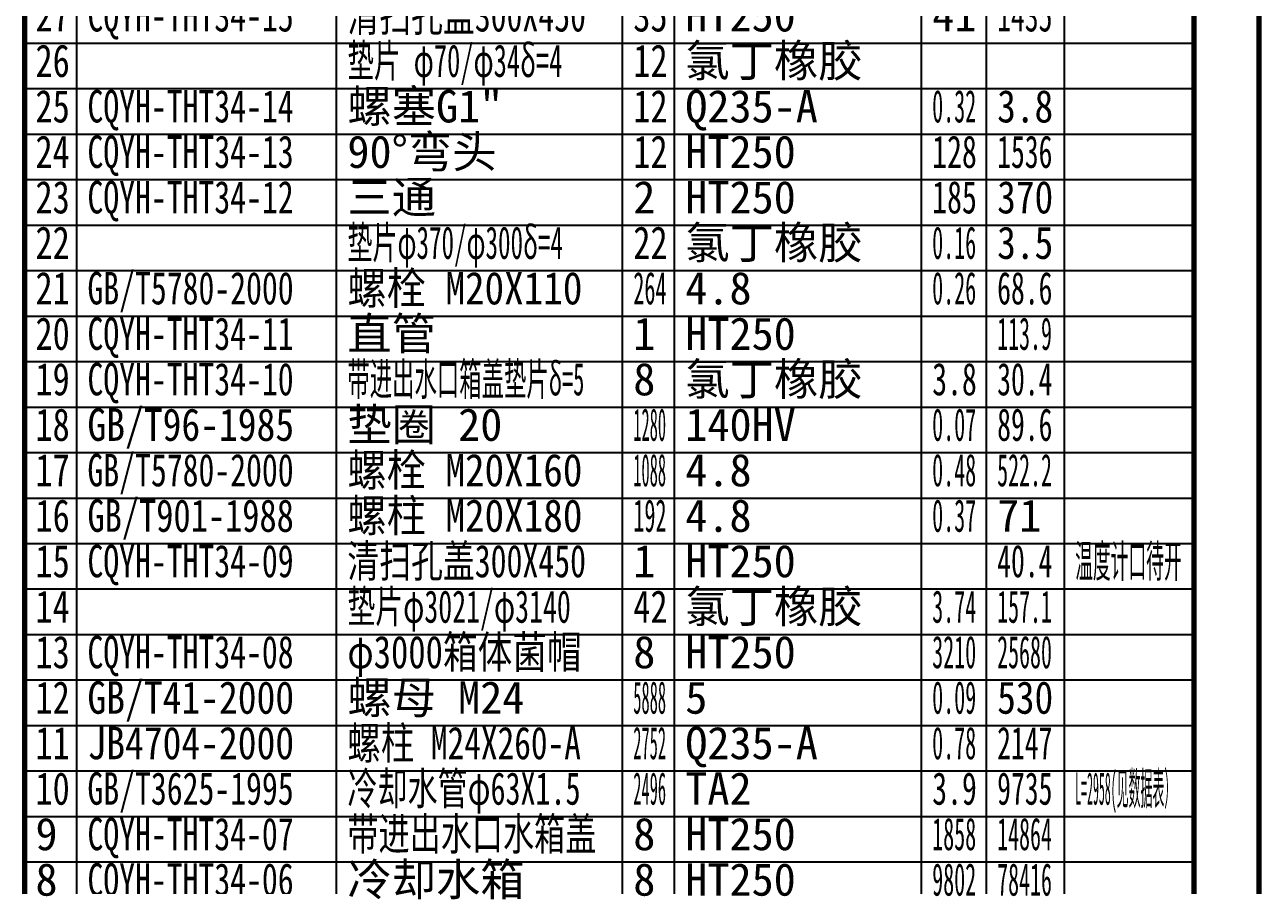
# Model space of a CAD drawing. Header units: millimetres. Extents: x -12040 to 11740, y -16820 to 16820.
# Drawn here: x 7940 to 11740, y -14171 to -11522 of the extents above; entities that cross this region are included whole.
import ezdxf

# ---------------------------------------------------------------- set-up
doc = ezdxf.new("R2010")
doc.units = ezdxf.units.MM
doc.layers.add('CAXA0', color=7, linetype='Continuous', lineweight=70)
doc.layers.add('CAXA3', color=7, linetype='Continuous', lineweight=25)
doc.styles.add('TextStyle10', font='SIMFANG.TTF', dxfattribs={"width": 0.77516})
doc.styles.add('TextStyle11', font='SIMFANG.TTF', dxfattribs={"width": 0.497721})
doc.styles.add('TextStyle12', font='SIMFANG.TTF', dxfattribs={"width": 0.850064})
doc.styles.add('TextStyle13', font='SIMFANG.TTF', dxfattribs={"width": 0.370752})
doc.styles.add('TextStyle14', font='SIMFANG.TTF', dxfattribs={"width": 0.702161})
doc.styles.add('TextStyle15', font='SIMFANG.TTF', dxfattribs={"width": 0.678788})
doc.styles.add('TextStyle16', font='SIMFANG.TTF', dxfattribs={"width": 0.268545})
doc.styles.add('TextStyle17', font='SIMFANG.TTF', dxfattribs={"width": 0.754238})
doc.styles.add('TextStyle18', font='SIMFANG.TTF', dxfattribs={"width": 0.783206})
doc.styles.add('TextStyle19', font='SIMFANG.TTF', dxfattribs={"width": 0.629816})
doc.styles.add('TextStyle20', font='SIMFANG.TTF', dxfattribs={"width": 0.718724})
doc.styles.add('TextStyle21', font='SIMFANG.TTF', dxfattribs={"width": 0.400722})
doc.styles.add('TextStyle22', font='SIMFANG.TTF', dxfattribs={"width": 0.778229})
doc.styles.add('TextStyle23', font='SIMFANG.TTF', dxfattribs={"width": 0.885402})
doc.styles.add('TextStyle24', font='SIMFANG.TTF', dxfattribs={"width": 0.501595})
doc.styles.add('TextStyle25', font='SIMFANG.TTF', dxfattribs={"width": 0.504868})
doc.styles.add('TextStyle26', font='SIMFANG.TTF', dxfattribs={"width": 0.565665})
doc.styles.add('TextStyle27', font='SIMFANG.TTF', dxfattribs={"width": 0.598937})
doc.styles.add('TextStyle4', font='SIMFANG.TTF', dxfattribs={"width": 0.717589})
doc.styles.add('TextStyle5', font='SIMFANG.TTF', dxfattribs={"width": 0.624691})
doc.styles.add('TextStyle6', font='SIMFANG.TTF', dxfattribs={"width": 0.49545})
doc.styles.add('TextStyle7', font='SIMFANG.TTF', dxfattribs={"width": 0.673374})
doc.styles.add('TextStyle8', font='SIMFANG.TTF', dxfattribs={"width": 0.845153})
doc.styles.add('UserTxtStyle9', font='SIMFANG.TTF')

# ---------------------------------------------------------------- blocks, each defined once
blk = doc.blocks.new('CAXBLOCK2', base_point=(11540, -16620))
at = {"layer": 'CAXA0'}
blk.add_line((11740, -16820), (11740, 16820), dxfattribs=at)
at = {"layer": 'CAXA3', "linetype": 'Continuous', "lineweight": 25}
blk.add_line((11540, -16620), (11540, 16620), dxfattribs=at)
blk = doc.blocks.new('CAXBLOCK501', base_point=(7940, -14240))
at = {"layer": 'CAXA0', "color": 0, "linetype": 'Continuous', "lineweight": 25}
for p, q in [((11540, -14100), (7940, -14100)), ((8100, -14240), (8100, -14100)), ((8900, -14240), (8900, -14100)), ((9780, -14240), (9780, -14100)), ((9940, -14240), (9940, -14100)), ((10700, -14240), (10700, -14100)), ((10900, -14240), (10900, -14100)), ((11140, -14240), (11140, -14100)), ((11540, -14240), (7940, -14240))]:
    blk.add_line(p, q, dxfattribs=at)
at = {"layer": 'CAXA0', "color": 0, "linetype": 'Continuous', "lineweight": 70}
for p, q in [((7940, -14240), (7940, -14100)), ((11540, -14240), (11540, -14100))]:
    blk.add_line(p, q, dxfattribs=at)
at = {"layer": 'CAXA0', "color": 0, "linetype": 'Continuous', "lineweight": 25, "char_height": 100, "attachment_point": 1}
for s, insert, style in [('\\fFangSong_GB2312|b0|i0|p34;冷却水箱', (8933.2, -14103), 'UserTxtStyle9'), ('\\fFangSong_GB2312|b0|i0|p34;8', (7973.2, -14103), 'UserTxtStyle9'), ('\\fFangSong_GB2312|b0|i0|p34;CQYH-THT34-06', (8133.2, -14103), 'TextStyle4'), ('\\fFangSong_GB2312|b0|i0|p34;8', (9813.2, -14103), 'UserTxtStyle9'), ('\\fFangSong_GB2312|b0|i0|p34;HT250', (9973.2, -14103), 'UserTxtStyle9'), ('\\fFangSong_GB2312|b0|i0|p34;9802', (10733.2, -14103), 'TextStyle11'), ('\\fFangSong_GB2312|b0|i0|p34;78416', (10933.2, -14103), 'TextStyle6')]:
    blk.add_mtext(s, dxfattribs=dict(at, insert=insert, style=style))
blk = doc.blocks.new('CAXBLOCK502', base_point=(7940, -14100))
at = {"layer": 'CAXA0', "color": 0, "linetype": 'Continuous', "lineweight": 25}
for p, q in [((11540, -13960), (7940, -13960)), ((8100, -14100), (8100, -13960)), ((8900, -14100), (8900, -13960)), ((9780, -14100), (9780, -13960)), ((9940, -14100), (9940, -13960)), ((10700, -14100), (10700, -13960)), ((10900, -14100), (10900, -13960)), ((11140, -14100), (11140, -13960)), ((11540, -14100), (7940, -14100))]:
    blk.add_line(p, q, dxfattribs=at)
at = {"layer": 'CAXA0', "color": 0, "linetype": 'Continuous', "lineweight": 70}
for p, q in [((7940, -14100), (7940, -13960)), ((11540, -14100), (11540, -13960))]:
    blk.add_line(p, q, dxfattribs=at)
at = {"layer": 'CAXA0', "color": 0, "linetype": 'Continuous', "lineweight": 25, "char_height": 100, "attachment_point": 1}
for s, insert, style in [('\\fFangSong_GB2312|b0|i0|p34;9', (7973.2, -13963), 'UserTxtStyle9'), ('\\fFangSong_GB2312|b0|i0|p34;CQYH-THT34-07', (8133.2, -13963), 'TextStyle4'), ('\\fFangSong_GB2312|b0|i0|p34;带进出水口水箱盖', (8933.2, -13963), 'TextStyle14'), ('\\fFangSong_GB2312|b0|i0|p34;8', (9813.2, -13963), 'UserTxtStyle9'), ('\\fFangSong_GB2312|b0|i0|p34;HT250', (9973.2, -13963), 'UserTxtStyle9'), ('\\fFangSong_GB2312|b0|i0|p34;1858', (10733.2, -13963), 'TextStyle11'), ('\\fFangSong_GB2312|b0|i0|p34;14864', (10933.2, -13963), 'TextStyle6')]:
    blk.add_mtext(s, dxfattribs=dict(at, insert=insert, style=style))
blk = doc.blocks.new('CAXBLOCK503', base_point=(7940, -13960))
at = {"layer": 'CAXA0', "color": 0, "linetype": 'Continuous', "lineweight": 25}
for p, q in [((11540, -13820), (7940, -13820)), ((8100, -13960), (8100, -13820)), ((8900, -13960), (8900, -13820)), ((9780, -13960), (9780, -13820)), ((9940, -13960), (9940, -13820)), ((10700, -13960), (10700, -13820)), ((10900, -13960), (10900, -13820)), ((11140, -13960), (11140, -13820)), ((11540, -13960), (7940, -13960))]:
    blk.add_line(p, q, dxfattribs=at)
at = {"layer": 'CAXA0', "color": 0, "linetype": 'Continuous', "lineweight": 70}
for p, q in [((7940, -13960), (7940, -13820)), ((11540, -13960), (11540, -13820))]:
    blk.add_line(p, q, dxfattribs=at)
at = {"layer": 'CAXA0', "color": 0, "linetype": 'Continuous', "lineweight": 25, "char_height": 100, "attachment_point": 1}
for s, insert, style in [('\\fFangSong_GB2312|b0|i0|p34;10', (7973.2, -13823), 'TextStyle10'), ('\\fFangSong_GB2312|b0|i0|p34;GB/T3625-1995', (8133.2, -13823), 'TextStyle4'), ('\\fFangSong_GB2312|b0|i0|p34;冷却水管φ63X1.5', (8933.2, -13823), 'TextStyle15'), ('\\fFangSong_GB2312|b0|i0|p34;2496', (9813.2, -13823), 'TextStyle13'), ('\\fFangSong_GB2312|b0|i0|p34;TA2', (9973.2, -13823), 'UserTxtStyle9'), ('\\fFangSong_GB2312|b0|i0|p34;3.9', (10733.2, -13823), 'TextStyle7'), ('\\fFangSong_GB2312|b0|i0|p34;9735', (10933.2, -13823), 'TextStyle5'), ('\\fFangSong_GB2312|b0|i0|p34;L=2958(见数据表）', (11173.2, -13823), 'TextStyle16')]:
    blk.add_mtext(s, dxfattribs=dict(at, insert=insert, style=style))
blk = doc.blocks.new('CAXBLOCK504', base_point=(7940, -13820))
at = {"layer": 'CAXA0', "color": 0, "linetype": 'Continuous', "lineweight": 25}
for p, q in [((11540, -13680), (7940, -13680)), ((8100, -13820), (8100, -13680)), ((8900, -13820), (8900, -13680)), ((9780, -13820), (9780, -13680)), ((9940, -13820), (9940, -13680)), ((10700, -13820), (10700, -13680)), ((10900, -13820), (10900, -13680)), ((11140, -13820), (11140, -13680)), ((11540, -13820), (7940, -13820))]:
    blk.add_line(p, q, dxfattribs=at)
at = {"layer": 'CAXA0', "color": 0, "linetype": 'Continuous', "lineweight": 70}
for p, q in [((7940, -13820), (7940, -13680)), ((11540, -13820), (11540, -13680))]:
    blk.add_line(p, q, dxfattribs=at)
at = {"layer": 'CAXA0', "color": 0, "linetype": 'Continuous', "lineweight": 25, "char_height": 100, "attachment_point": 1}
for s, insert, style in [('\\fFangSong_GB2312|b0|i0|p34;螺柱 M24X260-A', (8933.2, -13683), 'TextStyle17'), ('\\fFangSong_GB2312|b0|i0|p34;11', (7973.2, -13683), 'TextStyle10'), ('\\fFangSong_GB2312|b0|i0|p34;JB4704-2000', (8133.2, -13683), 'TextStyle12'), ('\\fFangSong_GB2312|b0|i0|p34;2752', (9813.2, -13683), 'TextStyle13'), ('\\fFangSong_GB2312|b0|i0|p34;Q235-A', (9973.2, -13683), 'UserTxtStyle9'), ('\\fFangSong_GB2312|b0|i0|p34;0.78', (10733.2, -13683), 'TextStyle11'), ('\\fFangSong_GB2312|b0|i0|p34;2147', (10933.2, -13683), 'TextStyle5')]:
    blk.add_mtext(s, dxfattribs=dict(at, insert=insert, style=style))
blk = doc.blocks.new('CAXBLOCK505', base_point=(7940, -13680))
at = {"layer": 'CAXA0', "color": 0, "linetype": 'Continuous', "lineweight": 25}
for p, q in [((11540, -13540), (7940, -13540)), ((8100, -13680), (8100, -13540)), ((8900, -13680), (8900, -13540)), ((9780, -13680), (9780, -13540)), ((9940, -13680), (9940, -13540)), ((10700, -13680), (10700, -13540)), ((10900, -13680), (10900, -13540)), ((11140, -13680), (11140, -13540)), ((11540, -13680), (7940, -13680))]:
    blk.add_line(p, q, dxfattribs=at)
at = {"layer": 'CAXA0', "color": 0, "linetype": 'Continuous', "lineweight": 70}
for p, q in [((7940, -13680), (7940, -13540)), ((11540, -13680), (11540, -13540))]:
    blk.add_line(p, q, dxfattribs=at)
at = {"layer": 'CAXA0', "color": 0, "linetype": 'Continuous', "lineweight": 25, "char_height": 100, "attachment_point": 1}
for s, insert, style in [('\\fFangSong_GB2312|b0|i0|p34;12', (7973.2, -13543), 'TextStyle10'), ('\\fFangSong_GB2312|b0|i0|p34;GB/T41-2000', (8133.2, -13543), 'TextStyle12'), ('\\fFangSong_GB2312|b0|i0|p34;螺母 M24', (8933.2, -13543), 'UserTxtStyle9'), ('\\fFangSong_GB2312|b0|i0|p34;5888', (9813.2, -13543), 'TextStyle13'), ('\\fFangSong_GB2312|b0|i0|p34;5', (9973.2, -13543), 'UserTxtStyle9'), ('\\fFangSong_GB2312|b0|i0|p34;0.09', (10733.2, -13543), 'TextStyle11'), ('\\fFangSong_GB2312|b0|i0|p34;530', (10933.2, -13543), 'TextStyle8')]:
    blk.add_mtext(s, dxfattribs=dict(at, insert=insert, style=style))
blk = doc.blocks.new('CAXBLOCK506', base_point=(7940, -13540))
at = {"layer": 'CAXA0', "color": 0, "linetype": 'Continuous', "lineweight": 25}
for p, q in [((11540, -13400), (7940, -13400)), ((8100, -13540), (8100, -13400)), ((8900, -13540), (8900, -13400)), ((9780, -13540), (9780, -13400)), ((9940, -13540), (9940, -13400)), ((10700, -13540), (10700, -13400)), ((10900, -13540), (10900, -13400)), ((11140, -13540), (11140, -13400)), ((11540, -13540), (7940, -13540))]:
    blk.add_line(p, q, dxfattribs=at)
at = {"layer": 'CAXA0', "color": 0, "linetype": 'Continuous', "lineweight": 70}
for p, q in [((7940, -13540), (7940, -13400)), ((11540, -13540), (11540, -13400))]:
    blk.add_line(p, q, dxfattribs=at)
at = {"layer": 'CAXA0', "color": 0, "linetype": 'Continuous', "lineweight": 25, "char_height": 100, "attachment_point": 1}
for s, insert, style in [('\\fFangSong_GB2312|b0|i0|p34;13', (7973.2, -13403), 'TextStyle10'), ('\\fFangSong_GB2312|b0|i0|p34;CQYH-THT34-08', (8133.2, -13403), 'TextStyle4'), ('\\fFangSong_GB2312|b0|i0|p34;φ3000箱体菌帽', (8933.2, -13403), 'TextStyle18'), ('\\fFangSong_GB2312|b0|i0|p34;8', (9813.2, -13403), 'UserTxtStyle9'), ('\\fFangSong_GB2312|b0|i0|p34;HT250', (9973.2, -13403), 'UserTxtStyle9'), ('\\fFangSong_GB2312|b0|i0|p34;3210', (10733.2, -13403), 'TextStyle11'), ('\\fFangSong_GB2312|b0|i0|p34;25680', (10933.2, -13403), 'TextStyle6')]:
    blk.add_mtext(s, dxfattribs=dict(at, insert=insert, style=style))
blk = doc.blocks.new('CAXBLOCK507', base_point=(7940, -13400))
at = {"layer": 'CAXA0', "color": 0, "linetype": 'Continuous', "lineweight": 25}
for p, q in [((11540, -13260), (7940, -13260)), ((8100, -13400), (8100, -13260)), ((8900, -13400), (8900, -13260)), ((9780, -13400), (9780, -13260)), ((9940, -13400), (9940, -13260)), ((10700, -13400), (10700, -13260)), ((10900, -13400), (10900, -13260)), ((11140, -13400), (11140, -13260)), ((11540, -13400), (7940, -13400))]:
    blk.add_line(p, q, dxfattribs=at)
at = {"layer": 'CAXA0', "color": 0, "linetype": 'Continuous', "lineweight": 70}
for p, q in [((7940, -13400), (7940, -13260)), ((11540, -13400), (11540, -13260))]:
    blk.add_line(p, q, dxfattribs=at)
at = {"layer": 'CAXA0', "color": 0, "linetype": 'Continuous', "lineweight": 25, "char_height": 100, "attachment_point": 1}
for s, insert, style in [('\\fFangSong_GB2312|b0|i0|p34;垫片φ3021/φ3140', (8933.2, -13263), 'TextStyle19'), ('\\fFangSong_GB2312|b0|i0|p34;氯丁橡胶', (9973.2, -13263), 'UserTxtStyle9'), ('\\fFangSong_GB2312|b0|i0|p34;14', (7973.2, -13263), 'TextStyle10'), ('\\fFangSong_GB2312|b0|i0|p34;42', (9813.2, -13263), 'TextStyle10'), ('\\fFangSong_GB2312|b0|i0|p34;3.74', (10733.2, -13263), 'TextStyle11'), ('\\fFangSong_GB2312|b0|i0|p34;157.1', (10933.2, -13263), 'TextStyle6')]:
    blk.add_mtext(s, dxfattribs=dict(at, insert=insert, style=style))
blk = doc.blocks.new('CAXBLOCK508', base_point=(7940, -13260))
at = {"layer": 'CAXA0', "color": 0, "linetype": 'Continuous', "lineweight": 25}
for p, q in [((11540, -13120), (7940, -13120)), ((8100, -13260), (8100, -13120)), ((8900, -13260), (8900, -13120)), ((9780, -13260), (9780, -13120)), ((9940, -13260), (9940, -13120)), ((10700, -13260), (10700, -13120)), ((10900, -13260), (10900, -13120)), ((11140, -13260), (11140, -13120)), ((11540, -13260), (7940, -13260))]:
    blk.add_line(p, q, dxfattribs=at)
at = {"layer": 'CAXA0', "color": 0, "linetype": 'Continuous', "lineweight": 70}
for p, q in [((7940, -13260), (7940, -13120)), ((11540, -13260), (11540, -13120))]:
    blk.add_line(p, q, dxfattribs=at)
at = {"layer": 'CAXA0', "color": 0, "linetype": 'Continuous', "lineweight": 25, "char_height": 100, "attachment_point": 1}
for s, insert, style in [('\\fFangSong_GB2312|b0|i0|p34;清扫孔盖300X450', (8933.2, -13123), 'TextStyle20'), ('\\fFangSong_GB2312|b0|i0|p34;温度计口待开', (11173.2, -13123), 'TextStyle21'), ('\\fFangSong_GB2312|b0|i0|p34;15', (7973.2, -13123), 'TextStyle10'), ('\\fFangSong_GB2312|b0|i0|p34;CQYH-THT34-09', (8133.2, -13123), 'TextStyle4'), ('\\fFangSong_GB2312|b0|i0|p34;1', (9813.2, -13123), 'UserTxtStyle9'), ('\\fFangSong_GB2312|b0|i0|p34;HT250', (9973.2, -13123), 'UserTxtStyle9'), ('\\fFangSong_GB2312|b0|i0|p34;40.4', (10933.2, -13123), 'TextStyle5')]:
    blk.add_mtext(s, dxfattribs=dict(at, insert=insert, style=style))
blk = doc.blocks.new('CAXBLOCK509', base_point=(7940, -13120))
at = {"layer": 'CAXA0', "color": 0, "linetype": 'Continuous', "lineweight": 25}
for p, q in [((11540, -12980), (7940, -12980)), ((8100, -13120), (8100, -12980)), ((8900, -13120), (8900, -12980)), ((9780, -13120), (9780, -12980)), ((9940, -13120), (9940, -12980)), ((10700, -13120), (10700, -12980)), ((10900, -13120), (10900, -12980)), ((11140, -13120), (11140, -12980)), ((11540, -13120), (7940, -13120))]:
    blk.add_line(p, q, dxfattribs=at)
at = {"layer": 'CAXA0', "color": 0, "linetype": 'Continuous', "lineweight": 70}
for p, q in [((7940, -13120), (7940, -12980)), ((11540, -13120), (11540, -12980))]:
    blk.add_line(p, q, dxfattribs=at)
at = {"layer": 'CAXA0', "color": 0, "linetype": 'Continuous', "lineweight": 25, "char_height": 100, "attachment_point": 1}
for s, insert, style in [('\\fFangSong_GB2312|b0|i0|p34;16', (7973.2, -12983), 'TextStyle10'), ('\\fFangSong_GB2312|b0|i0|p34;GB/T901-1988', (8133.2, -12983), 'TextStyle22'), ('\\fFangSong_GB2312|b0|i0|p34;螺柱 M20X180', (8933.2, -12983), 'TextStyle23'), ('\\fFangSong_GB2312|b0|i0|p34;192', (9813.2, -12983), 'TextStyle24'), ('\\fFangSong_GB2312|b0|i0|p34;4.8', (9973.2, -12983), 'UserTxtStyle9'), ('\\fFangSong_GB2312|b0|i0|p34;0.37', (10733.2, -12983), 'TextStyle11'), ('\\fFangSong_GB2312|b0|i0|p34;71', (10933.2, -12983), 'UserTxtStyle9')]:
    blk.add_mtext(s, dxfattribs=dict(at, insert=insert, style=style))
blk = doc.blocks.new('CAXBLOCK510', base_point=(7940, -12980))
at = {"layer": 'CAXA0', "color": 0, "linetype": 'Continuous', "lineweight": 25}
for p, q in [((11540, -12840), (7940, -12840)), ((8100, -12980), (8100, -12840)), ((8900, -12980), (8900, -12840)), ((9780, -12980), (9780, -12840)), ((9940, -12980), (9940, -12840)), ((10700, -12980), (10700, -12840)), ((10900, -12980), (10900, -12840)), ((11140, -12980), (11140, -12840)), ((11540, -12980), (7940, -12980))]:
    blk.add_line(p, q, dxfattribs=at)
at = {"layer": 'CAXA0', "color": 0, "linetype": 'Continuous', "lineweight": 70}
for p, q in [((7940, -12980), (7940, -12840)), ((11540, -12980), (11540, -12840))]:
    blk.add_line(p, q, dxfattribs=at)
at = {"layer": 'CAXA0', "color": 0, "linetype": 'Continuous', "lineweight": 25, "char_height": 100, "attachment_point": 1}
for s, insert, style in [('\\fFangSong_GB2312|b0|i0|p34;GB/T5780-2000', (8133.2, -12843), 'TextStyle4'), ('\\fFangSong_GB2312|b0|i0|p34;螺栓 M20X160', (8933.2, -12843), 'TextStyle23'), ('\\fFangSong_GB2312|b0|i0|p34;17', (7973.2, -12843), 'TextStyle10'), ('\\fFangSong_GB2312|b0|i0|p34;1088', (9813.2, -12843), 'TextStyle13'), ('\\fFangSong_GB2312|b0|i0|p34;4.8', (9973.2, -12843), 'UserTxtStyle9'), ('\\fFangSong_GB2312|b0|i0|p34;0.48', (10733.2, -12843), 'TextStyle11'), ('\\fFangSong_GB2312|b0|i0|p34;522.2', (10933.2, -12843), 'TextStyle6')]:
    blk.add_mtext(s, dxfattribs=dict(at, insert=insert, style=style))
blk = doc.blocks.new('CAXBLOCK511', base_point=(7940, -12840))
at = {"layer": 'CAXA0', "color": 0, "linetype": 'Continuous', "lineweight": 25}
for p, q in [((11540, -12700), (7940, -12700)), ((8100, -12840), (8100, -12700)), ((8900, -12840), (8900, -12700)), ((9780, -12840), (9780, -12700)), ((9940, -12840), (9940, -12700)), ((10700, -12840), (10700, -12700)), ((10900, -12840), (10900, -12700)), ((11140, -12840), (11140, -12700)), ((11540, -12840), (7940, -12840))]:
    blk.add_line(p, q, dxfattribs=at)
at = {"layer": 'CAXA0', "color": 0, "linetype": 'Continuous', "lineweight": 70}
for p, q in [((7940, -12840), (7940, -12700)), ((11540, -12840), (11540, -12700))]:
    blk.add_line(p, q, dxfattribs=at)
at = {"layer": 'CAXA0', "color": 0, "linetype": 'Continuous', "lineweight": 25, "char_height": 100, "attachment_point": 1}
for s, insert, style in [('\\fFangSong_GB2312|b0|i0|p34;垫圈 20', (8933.2, -12703), 'UserTxtStyle9'), ('\\fFangSong_GB2312|b0|i0|p34;18', (7973.2, -12703), 'TextStyle10'), ('\\fFangSong_GB2312|b0|i0|p34;GB/T96-1985', (8133.2, -12703), 'TextStyle12'), ('\\fFangSong_GB2312|b0|i0|p34;1280', (9813.2, -12703), 'TextStyle13'), ('\\fFangSong_GB2312|b0|i0|p34;140HV', (9973.2, -12703), 'UserTxtStyle9'), ('\\fFangSong_GB2312|b0|i0|p34;0.07', (10733.2, -12703), 'TextStyle11'), ('\\fFangSong_GB2312|b0|i0|p34;89.6', (10933.2, -12703), 'TextStyle5')]:
    blk.add_mtext(s, dxfattribs=dict(at, insert=insert, style=style))
blk = doc.blocks.new('CAXBLOCK512', base_point=(7940, -12700))
at = {"layer": 'CAXA0', "color": 0, "linetype": 'Continuous', "lineweight": 25}
for p, q in [((11540, -12560), (7940, -12560)), ((8100, -12700), (8100, -12560)), ((8900, -12700), (8900, -12560)), ((9780, -12700), (9780, -12560)), ((9940, -12700), (9940, -12560)), ((10700, -12700), (10700, -12560)), ((10900, -12700), (10900, -12560)), ((11140, -12700), (11140, -12560)), ((11540, -12700), (7940, -12700))]:
    blk.add_line(p, q, dxfattribs=at)
at = {"layer": 'CAXA0', "color": 0, "linetype": 'Continuous', "lineweight": 70}
for p, q in [((7940, -12700), (7940, -12560)), ((11540, -12700), (11540, -12560))]:
    blk.add_line(p, q, dxfattribs=at)
at = {"layer": 'CAXA0', "color": 0, "linetype": 'Continuous', "lineweight": 25, "char_height": 100, "attachment_point": 1}
for s, insert, style in [('\\fFangSong_GB2312|b0|i0|p34;19', (7973.2, -12563), 'TextStyle10'), ('\\fFangSong_GB2312|b0|i0|p34;CQYH-THT34-10', (8133.2, -12563), 'TextStyle4'), ('\\fFangSong_GB2312|b0|i0|p34;带进出水口箱盖垫片δ=5', (8933.2, -12563), 'TextStyle25'), ('\\fFangSong_GB2312|b0|i0|p34;8', (9813.2, -12563), 'UserTxtStyle9'), ('\\fFangSong_GB2312|b0|i0|p34;氯丁橡胶', (9973.2, -12563), 'UserTxtStyle9'), ('\\fFangSong_GB2312|b0|i0|p34;3.8', (10733.2, -12563), 'TextStyle7'), ('\\fFangSong_GB2312|b0|i0|p34;30.4', (10933.2, -12563), 'TextStyle5')]:
    blk.add_mtext(s, dxfattribs=dict(at, insert=insert, style=style))
blk = doc.blocks.new('CAXBLOCK513', base_point=(7940, -12560))
at = {"layer": 'CAXA0', "color": 0, "linetype": 'Continuous', "lineweight": 25}
for p, q in [((11540, -12420), (7940, -12420)), ((8100, -12560), (8100, -12420)), ((8900, -12560), (8900, -12420)), ((9780, -12560), (9780, -12420)), ((9940, -12560), (9940, -12420)), ((10700, -12560), (10700, -12420)), ((10900, -12560), (10900, -12420)), ((11140, -12560), (11140, -12420)), ((11540, -12560), (7940, -12560))]:
    blk.add_line(p, q, dxfattribs=at)
at = {"layer": 'CAXA0', "color": 0, "linetype": 'Continuous', "lineweight": 70}
for p, q in [((7940, -12560), (7940, -12420)), ((11540, -12560), (11540, -12420))]:
    blk.add_line(p, q, dxfattribs=at)
at = {"layer": 'CAXA0', "color": 0, "linetype": 'Continuous', "lineweight": 25, "char_height": 100, "attachment_point": 1}
for s, insert, style in [('\\fFangSong_GB2312|b0|i0|p34;20', (7973.2, -12423), 'TextStyle10'), ('\\fFangSong_GB2312|b0|i0|p34;CQYH-THT34-11', (8133.2, -12423), 'TextStyle4'), ('\\fFangSong_GB2312|b0|i0|p34;直管', (8933.2, -12423), 'UserTxtStyle9'), ('\\fFangSong_GB2312|b0|i0|p34;1', (9813.2, -12423), 'UserTxtStyle9'), ('\\fFangSong_GB2312|b0|i0|p34;HT250', (9973.2, -12423), 'UserTxtStyle9'), ('\\fFangSong_GB2312|b0|i0|p34;113.9', (10933.2, -12423), 'TextStyle6')]:
    blk.add_mtext(s, dxfattribs=dict(at, insert=insert, style=style))
blk = doc.blocks.new('CAXBLOCK514', base_point=(7940, -12420))
at = {"layer": 'CAXA0', "color": 0, "linetype": 'Continuous', "lineweight": 25}
for p, q in [((11540, -12280), (7940, -12280)), ((8100, -12420), (8100, -12280)), ((8900, -12420), (8900, -12280)), ((9780, -12420), (9780, -12280)), ((9940, -12420), (9940, -12280)), ((10700, -12420), (10700, -12280)), ((10900, -12420), (10900, -12280)), ((11140, -12420), (11140, -12280)), ((11540, -12420), (7940, -12420))]:
    blk.add_line(p, q, dxfattribs=at)
at = {"layer": 'CAXA0', "color": 0, "linetype": 'Continuous', "lineweight": 70}
for p, q in [((7940, -12420), (7940, -12280)), ((11540, -12420), (11540, -12280))]:
    blk.add_line(p, q, dxfattribs=at)
at = {"layer": 'CAXA0', "color": 0, "linetype": 'Continuous', "lineweight": 25, "char_height": 100, "attachment_point": 1}
for s, insert, style in [('\\fFangSong_GB2312|b0|i0|p34;螺栓 M20X110', (8933.2, -12283), 'TextStyle23'), ('\\fFangSong_GB2312|b0|i0|p34;21', (7973.2, -12283), 'TextStyle10'), ('\\fFangSong_GB2312|b0|i0|p34;GB/T5780-2000', (8133.2, -12283), 'TextStyle4'), ('\\fFangSong_GB2312|b0|i0|p34;264', (9813.2, -12283), 'TextStyle24'), ('\\fFangSong_GB2312|b0|i0|p34;4.8', (9973.2, -12283), 'UserTxtStyle9'), ('\\fFangSong_GB2312|b0|i0|p34;0.26', (10733.2, -12283), 'TextStyle11'), ('\\fFangSong_GB2312|b0|i0|p34;68.6', (10933.2, -12283), 'TextStyle5')]:
    blk.add_mtext(s, dxfattribs=dict(at, insert=insert, style=style))
blk = doc.blocks.new('CAXBLOCK515', base_point=(7940, -12280))
at = {"layer": 'CAXA0', "color": 0, "linetype": 'Continuous', "lineweight": 25}
for p, q in [((11540, -12140), (7940, -12140)), ((8100, -12280), (8100, -12140)), ((8900, -12280), (8900, -12140)), ((9780, -12280), (9780, -12140)), ((9940, -12280), (9940, -12140)), ((10700, -12280), (10700, -12140)), ((10900, -12280), (10900, -12140)), ((11140, -12280), (11140, -12140)), ((11540, -12280), (7940, -12280))]:
    blk.add_line(p, q, dxfattribs=at)
at = {"layer": 'CAXA0', "color": 0, "linetype": 'Continuous', "lineweight": 70}
for p, q in [((7940, -12280), (7940, -12140)), ((11540, -12280), (11540, -12140))]:
    blk.add_line(p, q, dxfattribs=at)
at = {"layer": 'CAXA0', "color": 0, "linetype": 'Continuous', "lineweight": 25, "char_height": 100, "attachment_point": 1}
for s, insert, style in [('\\fFangSong_GB2312|b0|i0|p34;22', (7973.2, -12143), 'TextStyle10'), ('\\fFangSong_GB2312|b0|i0|p34;垫片φ370/φ300δ=4', (8933.2, -12143), 'TextStyle26'), ('\\fFangSong_GB2312|b0|i0|p34;22', (9813.2, -12143), 'TextStyle10'), ('\\fFangSong_GB2312|b0|i0|p34;氯丁橡胶', (9973.2, -12143), 'UserTxtStyle9'), ('\\fFangSong_GB2312|b0|i0|p34;0.16', (10733.2, -12143), 'TextStyle11'), ('\\fFangSong_GB2312|b0|i0|p34;3.5', (10933.2, -12143), 'TextStyle8')]:
    blk.add_mtext(s, dxfattribs=dict(at, insert=insert, style=style))
blk = doc.blocks.new('CAXBLOCK516', base_point=(7940, -12140))
at = {"layer": 'CAXA0', "color": 0, "linetype": 'Continuous', "lineweight": 25}
for p, q in [((11540, -12000), (7940, -12000)), ((8100, -12140), (8100, -12000)), ((8900, -12140), (8900, -12000)), ((9780, -12140), (9780, -12000)), ((9940, -12140), (9940, -12000)), ((10700, -12140), (10700, -12000)), ((10900, -12140), (10900, -12000)), ((11140, -12140), (11140, -12000)), ((11540, -12140), (7940, -12140))]:
    blk.add_line(p, q, dxfattribs=at)
at = {"layer": 'CAXA0', "color": 0, "linetype": 'Continuous', "lineweight": 70}
for p, q in [((7940, -12140), (7940, -12000)), ((11540, -12140), (11540, -12000))]:
    blk.add_line(p, q, dxfattribs=at)
at = {"layer": 'CAXA0', "color": 0, "linetype": 'Continuous', "lineweight": 25, "char_height": 100, "attachment_point": 1}
for s, insert, style in [('\\fFangSong_GB2312|b0|i0|p34;23', (7973.2, -12003), 'TextStyle10'), ('\\fFangSong_GB2312|b0|i0|p34;CQYH-THT34-12', (8133.2, -12003), 'TextStyle4'), ('\\fFangSong_GB2312|b0|i0|p34;三通', (8933.2, -12003), 'UserTxtStyle9'), ('\\fFangSong_GB2312|b0|i0|p34;2', (9813.2, -12003), 'UserTxtStyle9'), ('\\fFangSong_GB2312|b0|i0|p34;HT250', (9973.2, -12003), 'UserTxtStyle9'), ('\\fFangSong_GB2312|b0|i0|p34;185', (10733.2, -12003), 'TextStyle7'), ('\\fFangSong_GB2312|b0|i0|p34;370', (10933.2, -12003), 'TextStyle8')]:
    blk.add_mtext(s, dxfattribs=dict(at, insert=insert, style=style))
blk = doc.blocks.new('CAXBLOCK517', base_point=(7940, -12000))
at = {"layer": 'CAXA0', "color": 0, "linetype": 'Continuous', "lineweight": 25}
for p, q in [((11540, -11860), (7940, -11860)), ((8100, -12000), (8100, -11860)), ((8900, -12000), (8900, -11860)), ((9780, -12000), (9780, -11860)), ((9940, -12000), (9940, -11860)), ((10700, -12000), (10700, -11860)), ((10900, -12000), (10900, -11860)), ((11140, -12000), (11140, -11860)), ((11540, -12000), (7940, -12000))]:
    blk.add_line(p, q, dxfattribs=at)
at = {"layer": 'CAXA0', "color": 0, "linetype": 'Continuous', "lineweight": 70}
for p, q in [((7940, -12000), (7940, -11860)), ((11540, -12000), (11540, -11860))]:
    blk.add_line(p, q, dxfattribs=at)
at = {"layer": 'CAXA0', "color": 0, "linetype": 'Continuous', "lineweight": 25, "char_height": 100, "attachment_point": 1}
for s, insert, style in [('\\fFangSong_GB2312|b0|i0|p34;90{%%D}弯头', (8933.2, -11863), 'UserTxtStyle9'), ('\\fFangSong_GB2312|b0|i0|p34;24', (7973.2, -11863), 'TextStyle10'), ('\\fFangSong_GB2312|b0|i0|p34;CQYH-THT34-13', (8133.2, -11863), 'TextStyle4'), ('\\fFangSong_GB2312|b0|i0|p34;12', (9813.2, -11863), 'TextStyle10'), ('\\fFangSong_GB2312|b0|i0|p34;HT250', (9973.2, -11863), 'UserTxtStyle9'), ('\\fFangSong_GB2312|b0|i0|p34;128', (10733.2, -11863), 'TextStyle7'), ('\\fFangSong_GB2312|b0|i0|p34;1536', (10933.2, -11863), 'TextStyle5')]:
    blk.add_mtext(s, dxfattribs=dict(at, insert=insert, style=style))
blk = doc.blocks.new('CAXBLOCK518', base_point=(7940, -11860))
at = {"layer": 'CAXA0', "color": 0, "linetype": 'Continuous', "lineweight": 25}
for p, q in [((11540, -11720), (7940, -11720)), ((8100, -11860), (8100, -11720)), ((8900, -11860), (8900, -11720)), ((9780, -11860), (9780, -11720)), ((9940, -11860), (9940, -11720)), ((10700, -11860), (10700, -11720)), ((10900, -11860), (10900, -11720)), ((11140, -11860), (11140, -11720)), ((11540, -11860), (7940, -11860))]:
    blk.add_line(p, q, dxfattribs=at)
at = {"layer": 'CAXA0', "color": 0, "linetype": 'Continuous', "lineweight": 70}
for p, q in [((7940, -11860), (7940, -11720)), ((11540, -11860), (11540, -11720))]:
    blk.add_line(p, q, dxfattribs=at)
at = {"layer": 'CAXA0', "color": 0, "linetype": 'Continuous', "lineweight": 25, "char_height": 100, "attachment_point": 1}
for s, insert, style in [('\\fFangSong_GB2312|b0|i0|p34;25', (7973.2, -11723), 'TextStyle10'), ('\\fFangSong_GB2312|b0|i0|p34;CQYH-THT34-14', (8133.2, -11723), 'TextStyle4'), ('\\fFangSong_GB2312|b0|i0|p34;螺塞G1"', (8933.2, -11723), 'UserTxtStyle9'), ('\\fFangSong_GB2312|b0|i0|p34;12', (9813.2, -11723), 'TextStyle10'), ('\\fFangSong_GB2312|b0|i0|p34;Q235-A', (9973.2, -11723), 'UserTxtStyle9'), ('\\fFangSong_GB2312|b0|i0|p34;0.32', (10733.2, -11723), 'TextStyle11'), ('\\fFangSong_GB2312|b0|i0|p34;3.8', (10933.2, -11723), 'TextStyle8')]:
    blk.add_mtext(s, dxfattribs=dict(at, insert=insert, style=style))
blk = doc.blocks.new('CAXBLOCK519', base_point=(7940, -11720))
at = {"layer": 'CAXA0', "color": 0, "linetype": 'Continuous', "lineweight": 25}
for p, q in [((11540, -11580), (7940, -11580)), ((8100, -11720), (8100, -11580)), ((8900, -11720), (8900, -11580)), ((9780, -11720), (9780, -11580)), ((9940, -11720), (9940, -11580)), ((10700, -11720), (10700, -11580)), ((10900, -11720), (10900, -11580)), ((11140, -11720), (11140, -11580)), ((11540, -11720), (7940, -11720))]:
    blk.add_line(p, q, dxfattribs=at)
at = {"layer": 'CAXA0', "color": 0, "linetype": 'Continuous', "lineweight": 70}
for p, q in [((7940, -11720), (7940, -11580)), ((11540, -11720), (11540, -11580))]:
    blk.add_line(p, q, dxfattribs=at)
at = {"layer": 'CAXA0', "color": 0, "linetype": 'Continuous', "lineweight": 25, "char_height": 100, "attachment_point": 1}
for s, insert, style in [('\\fFangSong_GB2312|b0|i0|p34;26', (7973.2, -11583), 'TextStyle10'), ('\\fFangSong_GB2312|b0|i0|p34;垫片 φ70/φ34δ=4', (8933.2, -11583), 'TextStyle27'), ('\\fFangSong_GB2312|b0|i0|p34;12', (9813.2, -11583), 'TextStyle10'), ('\\fFangSong_GB2312|b0|i0|p34;氯丁橡胶', (9973.2, -11583), 'UserTxtStyle9')]:
    blk.add_mtext(s, dxfattribs=dict(at, insert=insert, style=style))
blk = doc.blocks.new('CAXBLOCK520', base_point=(7940, -11580))
at = {"layer": 'CAXA0', "color": 0, "linetype": 'Continuous', "lineweight": 25}
for p, q in [((11540, -11440), (7940, -11440)), ((8100, -11580), (8100, -11440)), ((8900, -11580), (8900, -11440)), ((9780, -11580), (9780, -11440)), ((9940, -11580), (9940, -11440)), ((10700, -11580), (10700, -11440)), ((10900, -11580), (10900, -11440)), ((11140, -11580), (11140, -11440)), ((11540, -11580), (7940, -11580))]:
    blk.add_line(p, q, dxfattribs=at)
at = {"layer": 'CAXA0', "color": 0, "linetype": 'Continuous', "lineweight": 70}
for p, q in [((7940, -11580), (7940, -11440)), ((11540, -11580), (11540, -11440))]:
    blk.add_line(p, q, dxfattribs=at)
at = {"layer": 'CAXA0', "color": 0, "linetype": 'Continuous', "lineweight": 25, "char_height": 100, "attachment_point": 1}
for s, insert, style in [('\\fFangSong_GB2312|b0|i0|p34;清扫孔盖300X450', (8933.2, -11443), 'TextStyle20'), ('\\fFangSong_GB2312|b0|i0|p34;27', (7973.2, -11443), 'TextStyle10'), ('\\fFangSong_GB2312|b0|i0|p34;CQYH-THT34-15', (8133.2, -11443), 'TextStyle4'), ('\\fFangSong_GB2312|b0|i0|p34;35', (9813.2, -11443), 'TextStyle10'), ('\\fFangSong_GB2312|b0|i0|p34;HT250', (9973.2, -11443), 'UserTxtStyle9'), ('\\fFangSong_GB2312|b0|i0|p34;41', (10733.2, -11443), 'UserTxtStyle9'), ('\\fFangSong_GB2312|b0|i0|p34;1435', (10933.2, -11443), 'TextStyle5')]:
    blk.add_mtext(s, dxfattribs=dict(at, insert=insert, style=style))
blk = doc.blocks.new('CAXBLOCK482', base_point=(0, 0))
at = {"layer": 'CAXA0', "linetype": 'Continuous', "lineweight": 25}
for name, p in [('CAXBLOCK520', (7940, -11580)), ('CAXBLOCK519', (7940, -11720)), ('CAXBLOCK518', (7940, -11860)), ('CAXBLOCK517', (7940, -12000)), ('CAXBLOCK516', (7940, -12140)), ('CAXBLOCK515', (7940, -12280)), ('CAXBLOCK514', (7940, -12420)), ('CAXBLOCK513', (7940, -12560)), ('CAXBLOCK512', (7940, -12700)), ('CAXBLOCK511', (7940, -12840)), ('CAXBLOCK510', (7940, -12980)), ('CAXBLOCK509', (7940, -13120)), ('CAXBLOCK508', (7940, -13260)), ('CAXBLOCK507', (7940, -13400)), ('CAXBLOCK506', (7940, -13540)), ('CAXBLOCK505', (7940, -13680)), ('CAXBLOCK504', (7940, -13820)), ('CAXBLOCK503', (7940, -13960)), ('CAXBLOCK502', (7940, -14100)), ('CAXBLOCK501', (7940, -14240))]:
    blk.add_blockref(name, p, dxfattribs=at)

msp = doc.modelspace()

# ---------------------------------------------------------------- block references
at = {"layer": 'CAXA0'}
msp.add_blockref('CAXBLOCK2', (11540, -16620), dxfattribs=at)
at = {"layer": 'CAXA0', "linetype": 'Continuous', "lineweight": 25}
msp.add_blockref('CAXBLOCK482', (0, 0), dxfattribs=at)

doc.saveas('drawing.dxf')
